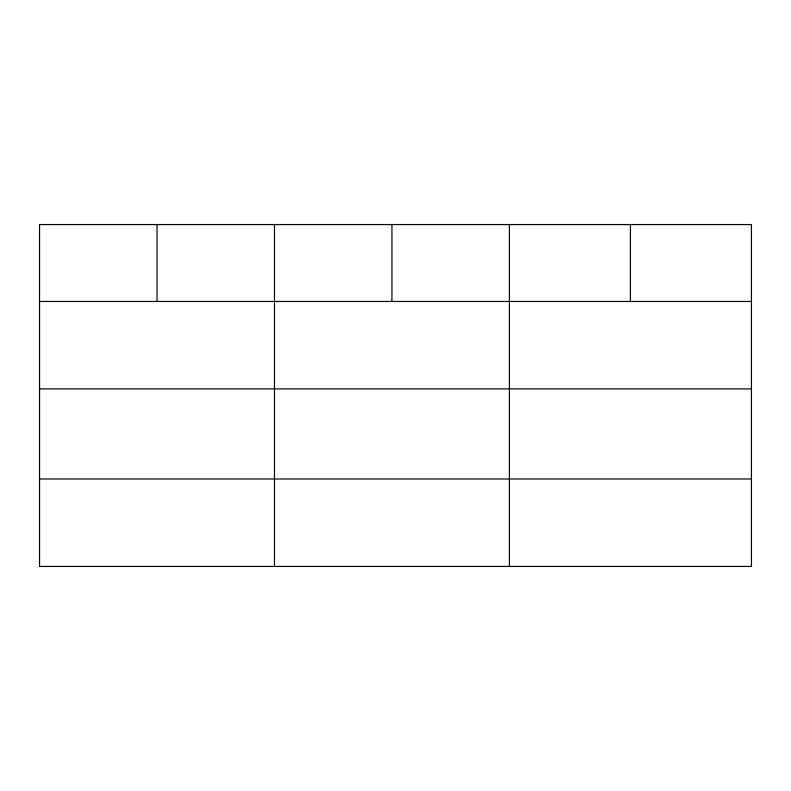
<?xml version="1.0" encoding="UTF-8"?>
<svg xmlns="http://www.w3.org/2000/svg" width="791" height="791" viewBox="0 0 791 791"><rect width="100%" height="100%" fill="white"/><g stroke="black" fill="none" stroke-linecap="round" stroke-linejoin="round"><path stroke-width="1.19" d="M751.45 388.905L751.45 224.565L39.55 224.565L39.55 566.435L751.45 566.435L751.45 388.905L39.55 388.905M39.55 301.47L751.45 301.47M39.55 478.99L751.45 478.99M630.427 224.565L630.427 301.47M509.404 224.565L509.404 566.435M391.94 224.565L391.94 301.47M274.477 224.565L274.477 566.435M157.014 224.565L157.014 301.47"/></g></svg>
